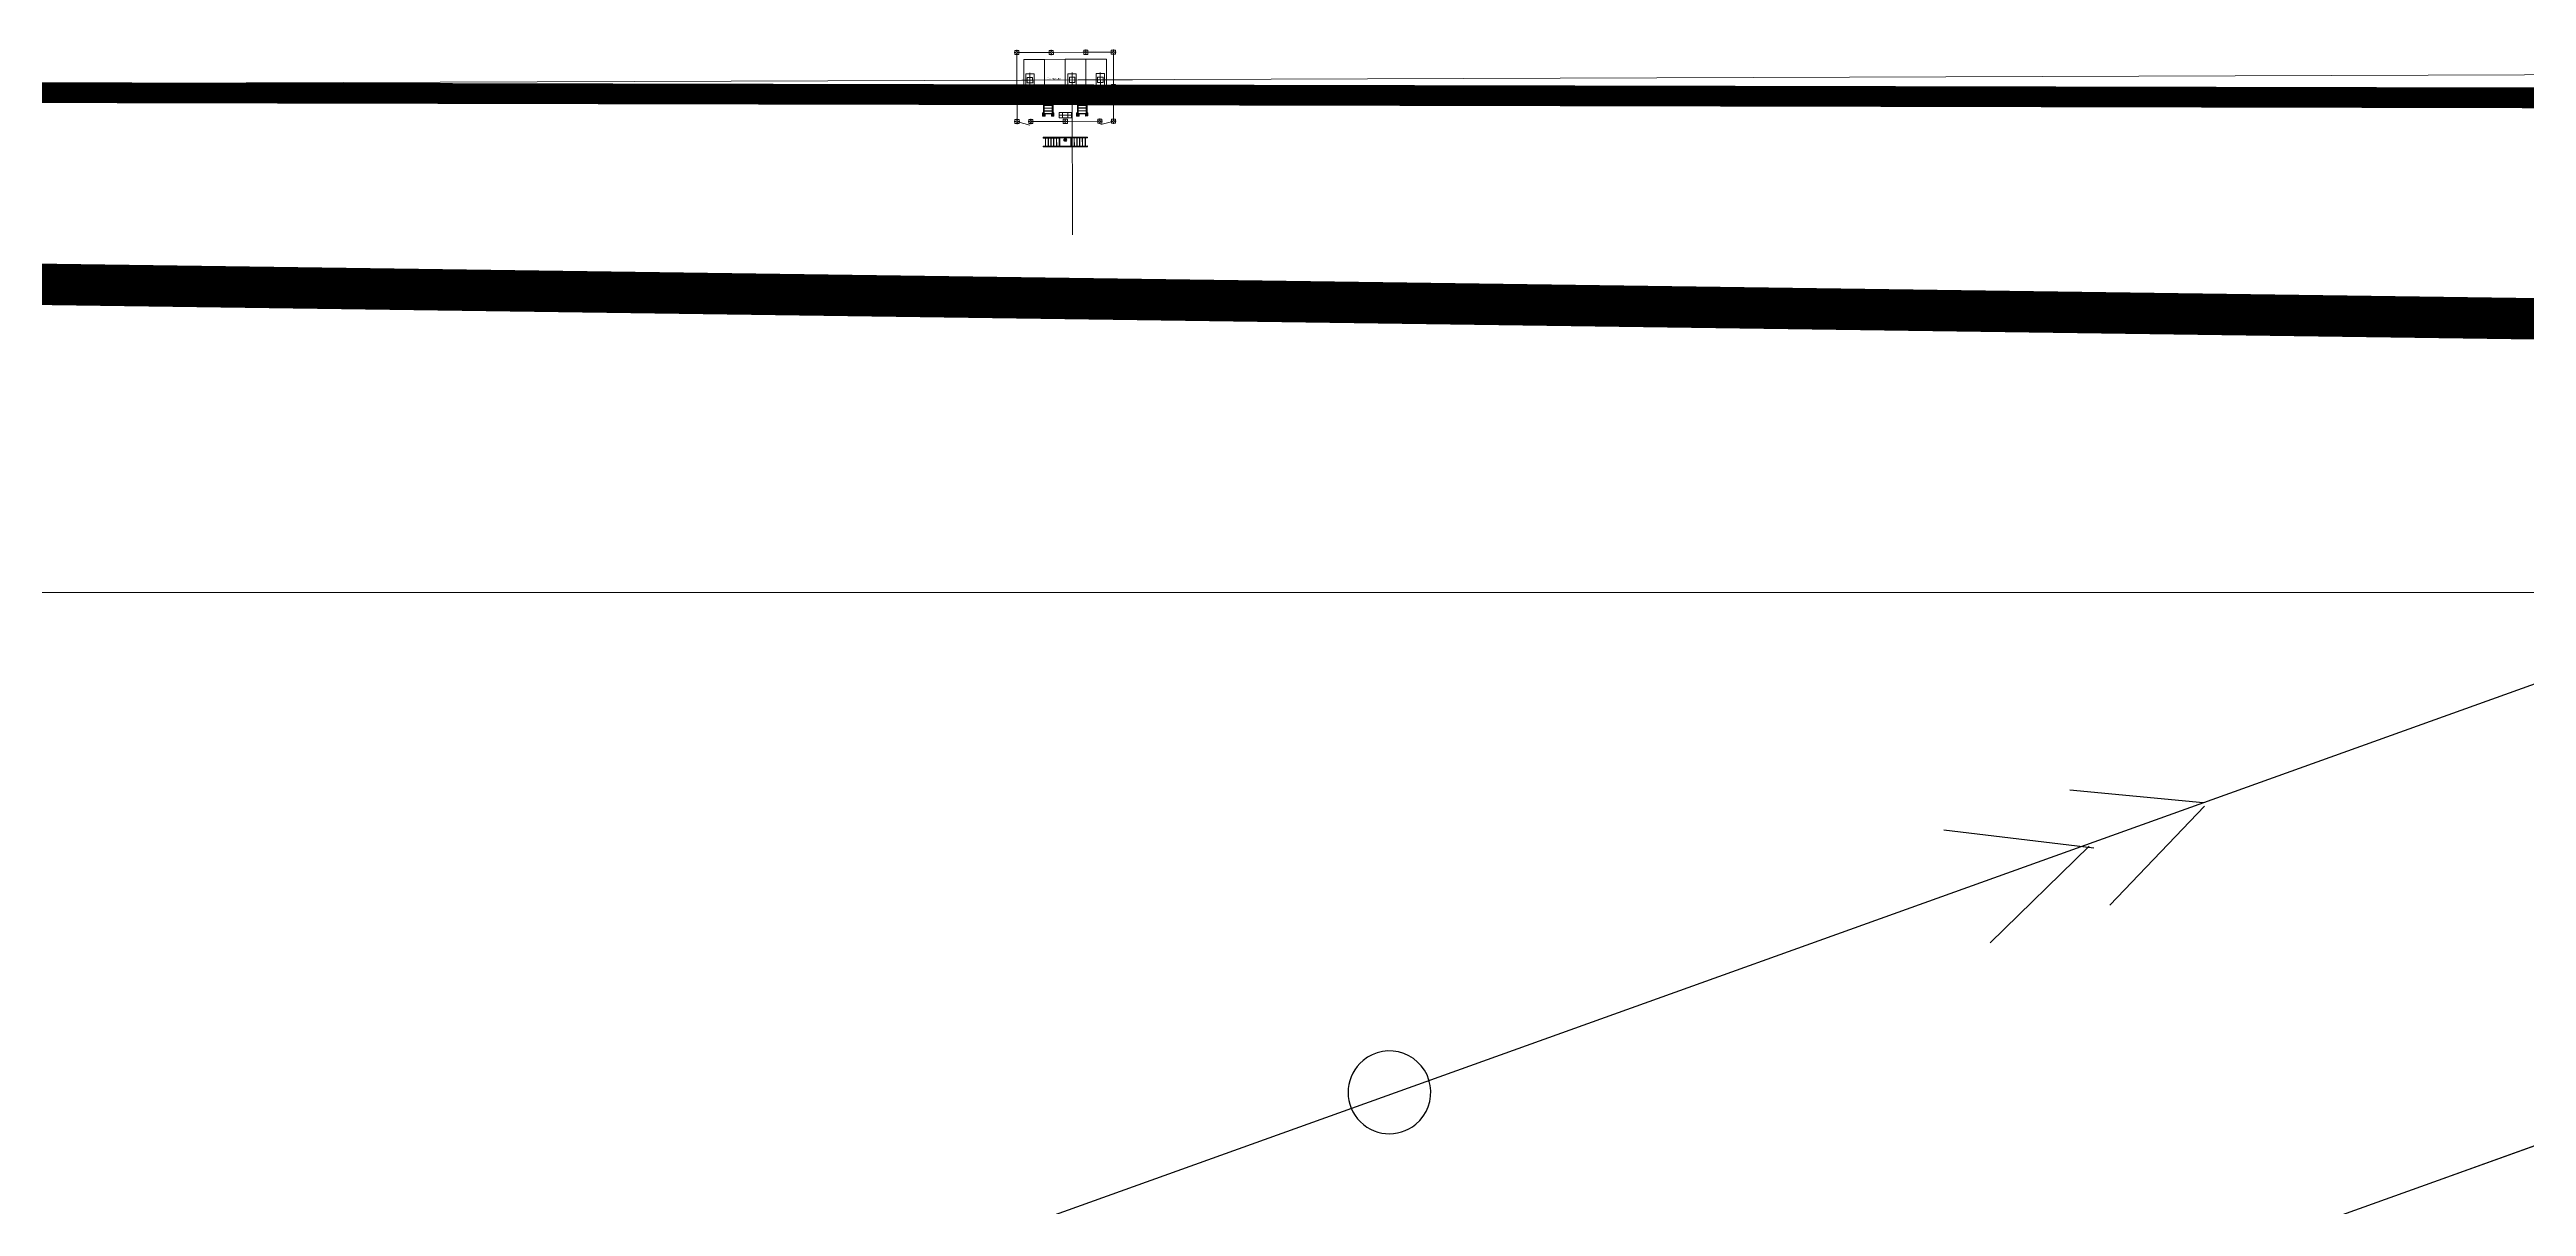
# Model space of a CAD drawing. Header units: millimetres. Extents: x 519 to 9564855, y -810 to 5021775.
# Drawn here: x 9531261 to 9531440.5, y 4995955.5 to 4996039.4 of the extents above; entities that cross this region are included whole.
import ezdxf

# ---------------------------------------------------------------- set-up
doc = ezdxf.new("R2010")
doc.units = ezdxf.units.MM
doc.header["$LTSCALE"] = 2
doc.header["$MEASUREMENT"] = 0
for name, pattern in [('CENTER', [50.8, 31.75, -6.35, 6.35, -6.35]), ('DASHED', [0.75, 0.5, -0.25]), ('HIDDEN2', [4.7625, 3.175, -1.5875])]:
    doc.linetypes.add(name, pattern=pattern)
for name, color, linetype, lineweight in [('BORDER', 3, 'Continuous', 40), ('CONCRETE-SECTION-NEW', 2, 'Continuous', 35), ('OBOZNACHENIE', 7, 'Continuous', 20), ('STEEL-NEW', 1, 'Continuous', 35), ('Электро', 1, 'Continuous', 30), ('Электроснаб', 1, 'Continuous', 18), ('Электроснабжене', 1, 'Continuous', 18)]:
    doc.layers.add(name, color=color, linetype=linetype, lineweight=lineweight)
for name, color, linetype in [('CL-CENTER-GRID', 7, 'CENTER'), ('FIBERGLASS', 212, 'Continuous'), ('GRID_PULKOVO', 7, 'Continuous'), ('HACH', 7, 'Continuous'), ('OilColl&Flowlines', 3, 'Continuous'), ('STPOIT', 30, 'Continuous'), ('Проектируемая линия', 1, 'Continuous')]:
    doc.layers.add(name, color=color, linetype=linetype)
doc.layers.add('HIDDEN', color=1, linetype='HIDDEN2', plot=False)
doc.styles.add('romans', font='romans.shx', dxfattribs={"width": 0.75, "height": 2.5})

msp = doc.modelspace()

# ---------------------------------------------------------------- hatches: boundary and pattern name
at = {"layer": 'HACH', "linetype": 'ByBlock', "lineweight": 0}
h = msp.add_hatch(dxfattribs=at)
h.set_pattern_fill('HEX', color=3, scale=0.0035, angle=-179.8015165, style=0)
h.set_pattern_definition([(0.19848, (9531329.549763, 4996055.45014), (6.6677e-05, -0.019247295), [0.0111125, -0.022225]), (240.19848, (9531329.549763, 4996055.45014), (-0.016701984, 0.009565904), [0.0111125, -0.022225]), (300.19848, (9531329.560876, 4996055.450178), (-0.016635308, -0.00968139), [0.0111125, -0.022225])])
edge = h.paths.add_edge_path()
edge.add_ellipse((9531333.55935, 4996036.13038), major_axis=(0.00045, -0.12866), ratio=0.822222315, start_angle=0, end_angle=360, ccw=False)
h = msp.add_hatch(dxfattribs=at)
h.set_pattern_fill('HEX', color=3, scale=0.0035, angle=-179.8015165, style=0)
h.set_pattern_definition([(180.19848, (9531339.594018, 4996055.484935), (6.6677e-05, -0.019247295), [0.0111125, -0.022225]), (300.19848, (9531339.594018, 4996055.484935), (0.016635308, 0.00968139), [0.0111125, -0.022225]), (240.19848, (9531339.582906, 4996055.484896), (0.016701984, -0.009565904), [0.0111125, -0.022225])])
edge = h.paths.add_edge_path()
edge.add_ellipse((9531335.71839, 4996036.13786), major_axis=(0.00045, -0.12866), ratio=0.822222315, start_angle=0, end_angle=360)
h = msp.add_hatch(dxfattribs=at)
h.set_pattern_fill('HEX', color=3, scale=0.0035, angle=90.1984835, style=0)
h.set_pattern_definition([(90.19848, (9531353.986683, 4996028.92515), (-0.019247295, -6.6677e-05), [0.0111125, -0.022225]), (210.19848, (9531353.986683, 4996028.92515), (0.00968139, -0.016635308), [0.0111125, -0.022225]), (150.19848, (9531353.986645, 4996028.936263), (-0.009565904, -0.016701984), [0.0111125, -0.022225])])
edge = h.paths.add_edge_path()
edge.add_ellipse((9531334.63961, 4996032.80078), major_axis=(-0.12866, -0.00045), ratio=0.822222315, start_angle=0, end_angle=360)

# ---------------------------------------------------------------- linework, layer by layer
at = {"color": 3, "linetype": 'ByBlock', "lineweight": 0}
for p, q in [((9531330.92845, 4996039.13299, -23.37358), (9531331.06927, 4996039.13348, -23.37358)), ((9531330.97793, 4996039.28316, -23.37358), (9531331.27793, 4996039.2842, -23.37358)), ((9531330.97793, 4996039.28316, -23.37358), (9531330.97897, 4996038.98316, -23.37358)), ((9531330.97897, 4996038.98316, -23.37358), (9531331.27897, 4996038.9842, -23.37358)), ((9531331.12825, 4996039.19287, -23.37358), (9531331.12778, 4996039.327, -23.37358)), ((9531331.1291, 4996038.94587, -23.37358), (9531331.12866, 4996039.07449, -23.37358)), ((9531331.18764, 4996039.13389, -23.37358), (9531331.32491, 4996039.13436, -23.37358)), ((9531331.27793, 4996039.2842, -23.37358), (9531331.27897, 4996038.9842, -23.37358)), ((9531333.42844, 4996039.14165, -23.37358), (9531333.56925, 4996039.14214, -23.37358)), ((9531333.47792, 4996039.29182, -23.37358), (9531333.77792, 4996039.29286, -23.37358)), ((9531333.47792, 4996039.29182, -23.37358), (9531333.47896, 4996038.99182, -23.37358)), ((9531333.47896, 4996038.99182, -23.37358), (9531333.77896, 4996038.99286, -23.37358)), ((9531333.62823, 4996039.20153, -23.37358), (9531333.62777, 4996039.33566, -23.37358)), ((9531333.62909, 4996038.95453, -23.37358), (9531333.62864, 4996039.08315, -23.37358)), ((9531333.68763, 4996039.14255, -23.37358), (9531333.8249, 4996039.14302, -23.37358)), ((9531333.77792, 4996039.29286, -23.37358), (9531333.77896, 4996038.99286, -23.37358)), ((9531335.92842, 4996039.15031, -23.37358), (9531336.06924, 4996039.1508, -23.37358)), ((9531335.9779, 4996039.30048, -23.37358), (9531336.2779, 4996039.30152, -23.37358)), ((9531335.9779, 4996039.30048, -23.37358), (9531335.97894, 4996039.00048, -23.37358)), ((9531335.97894, 4996039.00048, -23.37358), (9531336.27894, 4996039.00152, -23.37358)), ((9531336.12822, 4996039.21019, -23.37358), (9531336.12775, 4996039.34432, -23.37358)), ((9531336.12907, 4996038.96319, -23.37358), (9531336.12863, 4996039.09181, -23.37358)), ((9531336.18761, 4996039.15121, -23.37358), (9531336.32488, 4996039.15168, -23.37358)), ((9531336.2779, 4996039.30152, -23.37358), (9531336.27894, 4996039.00152, -23.37358)), ((9531337.92841, 4996039.15724, -23.37358), (9531338.06922, 4996039.15773, -23.37358)), ((9531337.97789, 4996039.30741, -23.37358), (9531338.27789, 4996039.30845, -23.37358)), ((9531337.97789, 4996039.30741, -23.37358), (9531337.97893, 4996039.00741, -23.37358)), ((9531337.97893, 4996039.00741, -23.37358), (9531338.27893, 4996039.00845, -23.37358)), ((9531338.12821, 4996039.21712, -23.37358), (9531338.12774, 4996039.35125, -23.37358)), ((9531338.12906, 4996038.97012, -23.37358), (9531338.12862, 4996039.09874, -23.37358)), ((9531338.1876, 4996039.15814, -23.37358), (9531338.32487, 4996039.15861, -23.37358)), ((9531338.27789, 4996039.30845, -23.37358), (9531338.27893, 4996039.00845, -23.37358)), ((9531332.08354, 4996037.66749, -23.37358), (9531332.08721, 4996036.60648, -23.37358)), ((9531335.13377, 4996037.67805, -23.37358), (9531335.13744, 4996036.61705, -23.37358)), ((9531337.18351, 4996037.68516, -23.37358), (9531337.18718, 4996036.62415, -23.37358)), ((9531330.93712, 4996036.633, -23.37358), (9531331.07793, 4996036.63349, -23.37358)), ((9531330.9866, 4996036.78318, -23.37358), (9531331.28659, 4996036.78422, -23.37358)), ((9531330.9866, 4996036.78318, -23.37358), (9531330.98763, 4996036.48318, -23.37358)), ((9531330.98763, 4996036.48318, -23.37358), (9531331.28763, 4996036.48422, -23.37358)), ((9531331.13691, 4996036.69288, -23.37358), (9531331.13644, 4996036.82702, -23.37358)), ((9531331.13776, 4996036.44588, -23.37358), (9531331.13732, 4996036.57451, -23.37358)), ((9531331.1963, 4996036.6339, -23.37358), (9531331.33357, 4996036.63438, -23.37358)), ((9531331.28659, 4996036.78422, -23.37358), (9531331.28763, 4996036.48422, -23.37358)), ((9531337.93707, 4996036.65725, -23.37358), (9531338.07788, 4996036.65774, -23.37358)), ((9531337.98655, 4996036.80743, -23.37358), (9531338.28655, 4996036.80846, -23.37358)), ((9531337.98655, 4996036.80743, -23.37358), (9531337.98759, 4996036.50743, -23.37358)), ((9531337.98759, 4996036.50743, -23.37358), (9531338.28759, 4996036.50847, -23.37358)), ((9531338.13687, 4996036.71713, -23.37358), (9531338.1364, 4996036.85127, -23.37358)), ((9531338.13772, 4996036.47013, -23.37358), (9531338.13728, 4996036.59876, -23.37358)), ((9531338.19626, 4996036.65815, -23.37358), (9531338.33353, 4996036.65863, -23.37358)), ((9531338.28655, 4996036.80846, -23.37358), (9531338.28759, 4996036.50847, -23.37358)), ((9531330.94578, 4996034.13302, -23.37358), (9531331.08659, 4996034.13351, -23.37358)), ((9531330.99526, 4996034.28319, -23.37358), (9531331.29525, 4996034.28423, -23.37358)), ((9531330.99526, 4996034.28319, -23.37358), (9531330.9963, 4996033.98319, -23.37358)), ((9531330.9963, 4996033.98319, -23.37358), (9531331.29629, 4996033.98423, -23.37358)), ((9531331.14557, 4996034.1929, -23.37358), (9531331.1451, 4996034.32703, -23.37358)), ((9531331.14643, 4996033.9459, -23.37358), (9531331.14598, 4996034.07452, -23.37358)), ((9531331.20496, 4996034.13392, -23.37358), (9531331.34223, 4996034.13439, -23.37358)), ((9531331.29525, 4996034.28423, -23.37358), (9531331.29629, 4996033.98423, -23.37358)), ((9531331.94577, 4996034.13648, -23.37358), (9531332.08658, 4996034.13697, -23.37358)), ((9531331.99525, 4996034.28665, -23.37358), (9531332.29525, 4996034.28769, -23.37358)), ((9531331.99525, 4996034.28665, -23.37358), (9531331.99629, 4996033.98666, -23.37358)), ((9531331.99629, 4996033.98666, -23.37358), (9531332.29629, 4996033.9877, -23.37358)), ((9531332.14556, 4996034.19636, -23.37358), (9531332.1451, 4996034.3305, -23.37358)), ((9531332.14642, 4996033.94936, -23.37358), (9531332.14597, 4996034.07799, -23.37358)), ((9531332.20496, 4996034.13738, -23.37358), (9531332.34223, 4996034.13786, -23.37358)), ((9531332.29525, 4996034.28769, -23.37358), (9531332.29629, 4996033.9877, -23.37358)), ((9531335.09419, 4996034.59739, -23.37358), (9531334.1942, 4996034.59427, -23.37358)), ((9531334.44575, 4996034.14514, -23.37358), (9531334.58657, 4996034.14563, -23.37358)), ((9531334.49523, 4996034.29532, -23.37358), (9531334.79523, 4996034.29635, -23.37358)), ((9531334.49523, 4996034.29532, -23.37358), (9531334.49627, 4996033.99532, -23.37358)), ((9531334.49627, 4996033.99532, -23.37358), (9531334.79627, 4996033.99636, -23.37358)), ((9531334.64555, 4996034.20502, -23.37358), (9531334.64508, 4996034.33916, -23.37358)), ((9531334.64583, 4996034.12511, -23.37358), (9531334.64575, 4996034.14584, -23.37358)), ((9531334.6464, 4996033.95802, -23.37358), (9531334.64596, 4996034.08665, -23.37358)), ((9531334.70494, 4996034.14604, -23.37358), (9531334.84221, 4996034.14652, -23.37358)), ((9531334.79523, 4996034.29635, -23.37358), (9531334.79627, 4996033.99636, -23.37358)), ((9531336.94574, 4996034.1538, -23.37358), (9531337.08655, 4996034.15429, -23.37358)), ((9531336.99522, 4996034.30398, -23.37358), (9531337.29522, 4996034.30502, -23.37358)), ((9531336.99522, 4996034.30398, -23.37358), (9531336.99626, 4996034.00398, -23.37358)), ((9531336.99626, 4996034.00398, -23.37358), (9531337.29626, 4996034.00502, -23.37358)), ((9531337.14553, 4996034.21368, -23.37358), (9531337.14507, 4996034.34782, -23.37358)), ((9531337.14639, 4996033.96668, -23.37358), (9531337.14594, 4996034.09531, -23.37358)), ((9531337.20493, 4996034.1547, -23.37358), (9531337.3422, 4996034.15518, -23.37358)), ((9531337.29522, 4996034.30502, -23.37358), (9531337.29626, 4996034.00502, -23.37358)), ((9531337.94573, 4996034.15727, -23.37358), (9531338.08654, 4996034.15776, -23.37358)), ((9531337.99521, 4996034.30744, -23.37358), (9531338.29521, 4996034.30848, -23.37358)), ((9531337.99521, 4996034.30744, -23.37358), (9531337.99625, 4996034.00744, -23.37358)), ((9531337.99625, 4996034.00744, -23.37358), (9531338.29625, 4996034.00848, -23.37358)), ((9531338.14553, 4996034.21715, -23.37358), (9531338.14506, 4996034.35128, -23.37358)), ((9531338.14638, 4996033.97015, -23.37358), (9531338.14594, 4996034.09877, -23.37358)), ((9531338.20492, 4996034.15817, -23.37358), (9531338.34219, 4996034.15864, -23.37358)), ((9531338.29521, 4996034.30848, -23.37358), (9531338.29625, 4996034.00848, -23.37358))]:
    msp.add_line(p, q, dxfattribs=at)
at = {"color": 3, "linetype": 'ByBlock', "lineweight": 0, "ltscale": 0.5, "elevation": -23.37358}
msp.add_lwpolyline([(9531335.1356, 4996037.14755), (9531335.13288, 4996037.64754), (9531335.13833, 4996036.64756)], dxfattribs=at)
at = {"layer": 'BORDER', "color": 3, "linetype": 'ByBlock', "lineweight": 0, "ltscale": 0.1}
for p, q in [((9531332.2797, 4996037.33266, -23.37358), (9531331.8897, 4996037.33131, -23.37358)), ((9531331.8897, 4996037.33131, -23.37358), (9531331.89105, 4996036.94131, -23.37358)), ((9531332.28105, 4996036.94266, -23.37358), (9531332.2797, 4996037.33266, -23.37358)), ((9531335.32993, 4996037.34323, -23.37358), (9531334.93993, 4996037.34187, -23.37358)), ((9531334.93993, 4996037.34187, -23.37358), (9531334.94128, 4996036.95188, -23.37358)), ((9531335.33128, 4996036.95323, -23.37358), (9531335.32993, 4996037.34323, -23.37358)), ((9531337.37967, 4996037.35033, -23.37358), (9531336.98967, 4996037.34897, -23.37358)), ((9531336.98967, 4996037.34897, -23.37358), (9531336.99102, 4996036.95898, -23.37358)), ((9531337.38102, 4996036.96033, -23.37358), (9531337.37967, 4996037.35033, -23.37358)), ((9531331.89105, 4996036.94131, -23.37358), (9531332.28105, 4996036.94266, -23.37358)), ((9531334.94128, 4996036.95188, -23.37358), (9531335.33128, 4996036.95323, -23.37358)), ((9531336.99102, 4996036.95898, -23.37358), (9531337.38102, 4996036.96033, -23.37358)), ((9531334.83852, 4996034.79151, -23.37358), (9531334.44852, 4996034.79016, -23.37358)), ((9531334.44852, 4996034.79016, -23.37358), (9531334.44987, 4996034.40016, -23.37358)), ((9531334.44987, 4996034.40016, -23.37358), (9531334.83987, 4996034.40151, -23.37358)), ((9531334.83987, 4996034.40151, -23.37358), (9531334.83852, 4996034.79151, -23.37358))]:
    msp.add_line(p, q, dxfattribs=at)
at = {"layer": 'BORDER', "color": 3, "linetype": 'ByBlock', "lineweight": 0, "ltscale": 0.1, "elevation": -23.37358}
msp.add_lwpolyline([(9531334.1935, 4996034.79427), (9531335.0935, 4996034.79739), (9531335.09488, 4996034.39739), (9531334.19489, 4996034.39428)], close=True, dxfattribs=at)
at = {"layer": 'CL-CENTER-GRID', "color": 3, "linetype": 'ByBlock', "lineweight": 0, "ltscale": 0.2}
msp.add_line((9531339.52162, 4996037.16274, -23.37358), (9531331.52209, 4996037.13503, -23.37358), dxfattribs=at)
at = {"layer": 'CONCRETE-SECTION-NEW', "color": 3, "linetype": 'ByBlock', "lineweight": 0}
for p, q in [((9531331.78382, 4996037.58594, -23.37358), (9531332.38382, 4996037.58802, -23.37358)), ((9531331.78382, 4996037.58594, -23.37358), (9531331.78694, 4996036.68595, -23.37358)), ((9531332.38382, 4996037.58802, -23.37358), (9531332.38693, 4996036.68803, -23.37358)), ((9531334.83405, 4996037.59651, -23.37358), (9531335.43404, 4996037.59859, -23.37358)), ((9531334.83405, 4996037.59651, -23.37358), (9531334.83717, 4996036.69651, -23.37358)), ((9531335.43404, 4996037.59859, -23.37358), (9531335.43716, 4996036.69859, -23.37358)), ((9531336.88379, 4996037.60361, -23.37358), (9531337.48378, 4996037.60569, -23.37358)), ((9531336.88379, 4996037.60361, -23.37358), (9531336.88691, 4996036.70362, -23.37358)), ((9531337.48378, 4996037.60569, -23.37358), (9531337.4869, 4996036.70569, -23.37358)), ((9531332.38693, 4996036.68803, -23.37358), (9531331.78694, 4996036.68595, -23.37358)), ((9531335.43716, 4996036.69859, -23.37358), (9531334.83717, 4996036.69651, -23.37358)), ((9531337.4869, 4996036.70569, -23.37358), (9531336.88691, 4996036.70362, -23.37358))]:
    msp.add_line(p, q, dxfattribs=at)
at = {"layer": 'FIBERGLASS', "linetype": 'DASHED', "lineweight": 0, "ltscale": 0.07, "const_width": 3}
msp.add_lwpolyline([(9531767.99583, 4996015.31982), (9531218.15632, 4996022.92138)], dxfattribs=at)
at = {"layer": 'GRID_PULKOVO', "lineweight": 0}
msp.add_line((9519000, 4996000), (9533000, 4996000), dxfattribs=at)
at = {"layer": 'HIDDEN', "color": 3, "linetype": 'ByBlock', "lineweight": 0, "ltscale": 0.5}
for p, q in [((9531333.09778, 4996036.58959, -23.37358), (9531333.10089, 4996035.68959, -23.37358)), ((9531333.09989, 4996035.68995, -23.37358), (9531333.10388, 4996034.5396, -23.37358)), ((9531333.10294, 4996036.54261, -23.37358), (9531333.70293, 4996036.54469, -23.37358)), ((9531333.10294, 4996036.54261, -23.37358), (9531333.70293, 4996036.54469, -23.37358)), ((9531333.10573, 4996035.73555, -23.37358), (9531333.70573, 4996035.73762, -23.37358)), ((9531333.11652, 4996035.51, -23.37358), (9531333.69651, 4996035.51201, -23.37358)), ((9531333.70277, 4996036.59168, -23.37358), (9531333.70589, 4996035.69205, -23.37358)), ((9531333.71587, 4996034.54172, -23.37358), (9531333.71189, 4996035.69207, -23.37358)), ((9531335.57287, 4996034.54815, -23.37358), (9531335.56888, 4996035.6985, -23.37358)), ((9531335.57177, 4996036.59816, -23.37358), (9531335.57488, 4996035.69852, -23.37358)), ((9531336.17193, 4996036.55324, -23.37358), (9531335.57193, 4996036.55116, -23.37358)), ((9531336.17193, 4996036.55324, -23.37358), (9531335.57193, 4996036.55116, -23.37358)), ((9531336.17472, 4996035.74618, -23.37358), (9531335.57473, 4996035.7441, -23.37358)), ((9531336.1655, 4996035.52056, -23.37358), (9531335.58551, 4996035.51856, -23.37358)), ((9531336.17676, 4996036.60026, -23.37358), (9531336.17988, 4996035.70026, -23.37358)), ((9531336.18088, 4996035.70062, -23.37358), (9531336.18486, 4996034.55027, -23.37358)), ((9531333.11721, 4996035.31, -23.37358), (9531333.69721, 4996035.31201, -23.37358)), ((9531333.1179, 4996035.11, -23.37358), (9531333.6979, 4996035.11201, -23.37358)), ((9531333.11859, 4996034.91001, -23.37358), (9531333.69859, 4996034.91202, -23.37358)), ((9531333.11929, 4996034.71001, -23.37358), (9531333.69928, 4996034.71202, -23.37358)), ((9531336.1662, 4996035.32057, -23.37358), (9531335.5862, 4996035.31856, -23.37358)), ((9531336.16689, 4996035.12057, -23.37358), (9531335.58689, 4996035.11856, -23.37358)), ((9531336.16758, 4996034.92057, -23.37358), (9531335.58759, 4996034.91856, -23.37358)), ((9531336.16827, 4996034.72057, -23.37358), (9531335.58828, 4996034.71856, -23.37358)), ((9531333.0499, 4996032.9463, -23.37358), (9531334.20025, 4996032.95029, -23.37358)), ((9531334.20237, 4996032.33829, -23.37358), (9531333.05202, 4996032.3343, -23.37358)), ((9531333.22232, 4996032.35089, -23.37358), (9531333.22031, 4996032.93089, -23.37358)), ((9531333.42232, 4996032.35159, -23.37358), (9531333.42031, 4996032.93158, -23.37358)), ((9531333.62232, 4996032.35228, -23.37358), (9531333.62031, 4996032.93228, -23.37358)), ((9531333.82231, 4996032.35297, -23.37358), (9531333.82031, 4996032.93297, -23.37358)), ((9531334.02231, 4996032.35367, -23.37358), (9531334.0203, 4996032.93366, -23.37358)), ((9531335.09991, 4996032.9474, -23.37358), (9531334.20027, 4996032.94429, -23.37358)), ((9531335.102, 4996032.34241, -23.37358), (9531334.20201, 4996032.33929, -23.37358)), ((9531334.24793, 4996032.34445, -23.37358), (9531334.24585, 4996032.94444, -23.37358)), ((9531335.05499, 4996032.34724, -23.37358), (9531335.05291, 4996032.94724, -23.37358)), ((9531335.05499, 4996032.34724, -23.37358), (9531335.05291, 4996032.94724, -23.37358)), ((9531336.25024, 4996032.95739, -23.37358), (9531335.09989, 4996032.9534, -23.37358)), ((9531335.10201, 4996032.34141, -23.37358), (9531336.25236, 4996032.34539, -23.37358)), ((9531335.28195, 4996032.35803, -23.37358), (9531335.27994, 4996032.93803, -23.37358)), ((9531335.48195, 4996032.35872, -23.37358), (9531335.47994, 4996032.93872, -23.37358)), ((9531335.68195, 4996032.35941, -23.37358), (9531335.67994, 4996032.93941, -23.37358)), ((9531335.88195, 4996032.36011, -23.37358), (9531335.87994, 4996032.9401, -23.37358)), ((9531336.08195, 4996032.3608, -23.37358), (9531336.07994, 4996032.9408, -23.37358))]:
    msp.add_line(p, q, dxfattribs=at)
at = {"layer": 'HIDDEN', "color": 3, "linetype": 'ByBlock', "lineweight": 0, "ltscale": 0.5, "elevation": -23.37358}
for points in [[(9531333.05354, 4996036.54961), (9531333.10229, 4996036.54978), (9531333.1023, 4996036.54766, -0.391020552), (9531333.09851, 4996036.54354), (9531333.06438, 4996036.53876, 0.359136708), (9531333.05922, 4996036.53313), (9531333.05952, 4996036.44613, 0.391020552), (9531333.06472, 4996036.44054), (9531333.09889, 4996036.436, -0.359136708), (9531333.1027, 4996036.4319), (9531333.1027, 4996036.42978), (9531333.05395, 4996036.42961)], [(9531333.05638, 4996035.72962), (9531333.10513, 4996035.72979), (9531333.10512, 4996035.7319, 0.391020552), (9531333.10131, 4996035.736), (9531333.06714, 4996035.74055, -0.359136708), (9531333.06195, 4996035.74614), (9531333.06165, 4996035.83314, -0.391020552), (9531333.0668, 4996035.83876), (9531333.10094, 4996035.84354, 0.359136708), (9531333.10472, 4996035.84767), (9531333.10471, 4996035.84979), (9531333.05596, 4996035.84962)], [(9531333.75228, 4996036.55203), (9531333.70353, 4996036.55186), (9531333.70354, 4996036.54975, 0.391020552), (9531333.70735, 4996036.54565), (9531333.74152, 4996036.5411, -0.359136708), (9531333.74672, 4996036.53551), (9531333.74702, 4996036.44851, -0.391020552), (9531333.74186, 4996036.44289), (9531333.70773, 4996036.43811, 0.359136708), (9531333.70394, 4996036.43398), (9531333.70395, 4996036.43187), (9531333.7527, 4996036.43203)], [(9531333.75513, 4996035.73204), (9531333.70638, 4996035.73187), (9531333.70637, 4996035.73399, -0.391020552), (9531333.71015, 4996035.73811), (9531333.74429, 4996035.74289, 0.359136708), (9531333.74944, 4996035.74852), (9531333.74914, 4996035.83552, 0.391020552), (9531333.74395, 4996035.84111), (9531333.70978, 4996035.84565, -0.359136708), (9531333.70597, 4996035.84975), (9531333.70596, 4996035.85187), (9531333.75471, 4996035.85204)], [(9531335.52253, 4996036.55817), (9531335.57128, 4996036.55833), (9531335.57129, 4996036.55622, -0.391020552), (9531335.56751, 4996036.55209), (9531335.53337, 4996036.54731, 0.359136708), (9531335.52821, 4996036.54169), (9531335.52851, 4996036.45469, 0.391020552), (9531335.53371, 4996036.4491), (9531335.56788, 4996036.44455, -0.359136708), (9531335.57169, 4996036.44045), (9531335.5717, 4996036.43834), (9531335.52295, 4996036.43817)], [(9531335.52537, 4996035.73817), (9531335.57412, 4996035.73834), (9531335.57411, 4996035.74046, 0.391020552), (9531335.5703, 4996035.74456), (9531335.53613, 4996035.7491, -0.359136708), (9531335.53094, 4996035.75469), (9531335.53064, 4996035.84169, -0.391020552), (9531335.53579, 4996035.84731), (9531335.56993, 4996035.8521, 0.359136708), (9531335.57371, 4996035.85622), (9531335.5737, 4996035.85834), (9531335.52496, 4996035.85817)], [(9531336.22128, 4996036.56059), (9531336.17253, 4996036.56042), (9531336.17253, 4996036.5583, 0.391020552), (9531336.17634, 4996036.5542), (9531336.21051, 4996036.54966, -0.359136708), (9531336.21571, 4996036.54407), (9531336.21601, 4996036.45707, -0.391020552), (9531336.21085, 4996036.45144), (9531336.17672, 4996036.44666, 0.359136708), (9531336.17293, 4996036.44254), (9531336.17294, 4996036.44042), (9531336.22169, 4996036.44059)], [(9531336.22412, 4996035.74059), (9531336.17537, 4996035.74042), (9531336.17536, 4996035.74254, -0.391020552), (9531336.17914, 4996035.74666), (9531336.21328, 4996035.75145, 0.359136708), (9531336.21843, 4996035.75707), (9531336.21813, 4996035.84407, 0.391020552), (9531336.21294, 4996035.84966), (9531336.17877, 4996035.85421, -0.359136708), (9531336.17496, 4996035.85831), (9531336.17495, 4996035.86042), (9531336.2237, 4996035.86059)], [(9531334.23992, 4996032.9938), (9531334.24009, 4996032.94505), (9531334.24221, 4996032.94506, 0.391020552), (9531334.2463, 4996032.94887), (9531334.25085, 4996032.98303, -0.359136708), (9531334.25644, 4996032.98823), (9531334.34344, 4996032.98853, -0.391020552), (9531334.34906, 4996032.98337), (9531334.35385, 4996032.94924, 0.359136708), (9531334.35797, 4996032.94546), (9531334.36009, 4996032.94546), (9531334.35992, 4996032.99421)], [(9531334.24234, 4996032.29505), (9531334.24217, 4996032.3438), (9531334.24429, 4996032.34381, -0.391020552), (9531334.24841, 4996032.34003), (9531334.2532, 4996032.30589, 0.359136708), (9531334.25882, 4996032.30073), (9531334.34582, 4996032.30104, 0.391020552), (9531334.35141, 4996032.30623), (9531334.35595, 4996032.3404, -0.359136708), (9531334.36005, 4996032.34421), (9531334.36217, 4996032.34422), (9531334.36234, 4996032.29547)], [(9531335.05991, 4996032.99664), (9531335.06008, 4996032.94789), (9531335.05797, 4996032.94788, -0.391020552), (9531335.05384, 4996032.95166), (9531335.04906, 4996032.9858, 0.359136708), (9531335.04343, 4996032.99096), (9531334.95643, 4996032.99066, 0.391020552), (9531334.95085, 4996032.98546), (9531334.9463, 4996032.95129, -0.359136708), (9531334.9422, 4996032.94748), (9531334.94008, 4996032.94747), (9531334.93992, 4996032.99622)], [(9531335.06233, 4996032.29789), (9531335.06217, 4996032.34664), (9531335.06005, 4996032.34664, 0.391020552), (9531335.05595, 4996032.34283), (9531335.0514, 4996032.30866, -0.359136708), (9531335.04582, 4996032.30346), (9531334.95882, 4996032.30316, -0.391020552), (9531334.95319, 4996032.30832), (9531334.94841, 4996032.34245, 0.359136708), (9531334.94428, 4996032.34623), (9531334.94217, 4996032.34623), (9531334.94234, 4996032.29748)]]:
    msp.add_lwpolyline(points, format="xyb", close=True, dxfattribs=at)
at = {"layer": 'OilColl&Flowlines', "lineweight": 0, "ltscale": 0.2, "const_width": 1.5}
msp.add_lwpolyline([(9531141.53729, 4996036.4737), (9531528.15, 4996035.67)], dxfattribs=at)
at = {"layer": 'STEEL-NEW', "color": 3, "linetype": 'ByBlock', "lineweight": 0}
for p, q in [((9531333.05278, 4996036.58943, -23.37358), (9531333.75277, 4996036.59186, -23.37358)), ((9531333.05278, 4996036.58943, -23.37358), (9531333.05901, 4996034.78944, -23.37358)), ((9531333.05589, 4996035.68979, -23.37358), (9531333.75589, 4996035.69222, -23.37358)), ((9531333.05589, 4996035.68979, -23.37358), (9531333.75589, 4996035.69222, -23.37358)), ((9531333.05589, 4996035.68979, -23.37358), (9531333.05988, 4996034.53945, -23.37358)), ((9531333.10278, 4996036.58961, -23.37358), (9531333.10589, 4996035.68997, -23.37358)), ((9531333.10296, 4996036.53761, -23.37358), (9531333.70295, 4996036.53969, -23.37358)), ((9531333.10572, 4996035.73997, -23.37358), (9531333.70572, 4996035.74205, -23.37358)), ((9531333.11589, 4996035.69, -23.37358), (9531333.11988, 4996034.53965, -23.37358)), ((9531333.11658, 4996035.49, -23.37358), (9531333.69658, 4996035.49201, -23.37358)), ((9531333.69987, 4996034.54166, -23.37358), (9531333.69589, 4996035.69201, -23.37358)), ((9531333.70777, 4996036.5917, -23.37358), (9531333.71089, 4996035.69171, -23.37358)), ((9531333.75277, 4996036.59186, -23.37358), (9531333.75901, 4996034.79187, -23.37358)), ((9531333.75987, 4996034.54187, -23.37358), (9531333.75589, 4996035.69222, -23.37358)), ((9531336.22176, 4996036.60041, -23.37358), (9531335.52177, 4996036.59799, -23.37358)), ((9531335.52177, 4996036.59799, -23.37358), (9531335.528, 4996034.798, -23.37358)), ((9531336.22488, 4996035.70077, -23.37358), (9531335.52488, 4996035.69835, -23.37358)), ((9531336.22488, 4996035.70077, -23.37358), (9531335.52488, 4996035.69835, -23.37358)), ((9531335.52887, 4996034.548, -23.37358), (9531335.52488, 4996035.69835, -23.37358)), ((9531335.56677, 4996036.59814, -23.37358), (9531335.56988, 4996035.69815, -23.37358)), ((9531336.17194, 4996036.54824, -23.37358), (9531335.57195, 4996036.54616, -23.37358)), ((9531336.17471, 4996035.7506, -23.37358), (9531335.57471, 4996035.74852, -23.37358)), ((9531335.58887, 4996034.54821, -23.37358), (9531335.58488, 4996035.69855, -23.37358)), ((9531336.16557, 4996035.50056, -23.37358), (9531335.58558, 4996035.49856, -23.37358)), ((9531336.16488, 4996035.70056, -23.37358), (9531336.16886, 4996034.55022, -23.37358)), ((9531336.17176, 4996036.60024, -23.37358), (9531336.17488, 4996035.7006, -23.37358)), ((9531336.22176, 4996036.60041, -23.37358), (9531336.228, 4996034.80042, -23.37358)), ((9531336.22488, 4996035.70077, -23.37358), (9531336.22886, 4996034.55042, -23.37358)), ((9531333.05988, 4996034.53945, -23.37358), (9531333.11988, 4996034.53965, -23.37358)), ((9531333.11728, 4996035.29, -23.37358), (9531333.69727, 4996035.29201, -23.37358)), ((9531333.11797, 4996035.09001, -23.37358), (9531333.69797, 4996035.09201, -23.37358)), ((9531333.11866, 4996034.89001, -23.37358), (9531333.69866, 4996034.89202, -23.37358)), ((9531333.11936, 4996034.69001, -23.37358), (9531333.69935, 4996034.69202, -23.37358)), ((9531333.69987, 4996034.54166, -23.37358), (9531333.75987, 4996034.54187, -23.37358)), ((9531335.58887, 4996034.54821, -23.37358), (9531335.52887, 4996034.548, -23.37358)), ((9531336.16627, 4996035.30057, -23.37358), (9531335.58627, 4996035.29856, -23.37358)), ((9531336.16696, 4996035.10057, -23.37358), (9531335.58696, 4996035.09856, -23.37358)), ((9531336.16765, 4996034.90057, -23.37358), (9531335.58765, 4996034.89856, -23.37358)), ((9531336.16834, 4996034.70057, -23.37358), (9531335.58835, 4996034.69856, -23.37358)), ((9531336.22886, 4996034.55042, -23.37358), (9531336.16886, 4996034.55022, -23.37358)), ((9531333.04975, 4996032.9903, -23.37358), (9531334.20009, 4996032.99429, -23.37358)), ((9531333.04995, 4996032.9303, -23.37358), (9531333.04975, 4996032.9903, -23.37358)), ((9531333.04995, 4996032.9303, -23.37358), (9531334.2003, 4996032.93429, -23.37358)), ((9531334.20231, 4996032.35429, -23.37358), (9531333.05196, 4996032.3503, -23.37358)), ((9531333.05217, 4996032.2903, -23.37358), (9531333.05196, 4996032.3503, -23.37358)), ((9531334.20252, 4996032.29429, -23.37358), (9531333.05217, 4996032.2903, -23.37358)), ((9531333.20232, 4996032.35082, -23.37358), (9531333.20031, 4996032.93082, -23.37358)), ((9531335.09973, 4996032.9974, -23.37358), (9531333.29975, 4996032.99117, -23.37358)), ((9531335.10216, 4996032.29741, -23.37358), (9531333.30217, 4996032.29117, -23.37358)), ((9531333.40232, 4996032.35152, -23.37358), (9531333.40031, 4996032.93151, -23.37358)), ((9531333.60232, 4996032.35221, -23.37358), (9531333.60031, 4996032.93221, -23.37358)), ((9531333.80231, 4996032.3529, -23.37358), (9531333.80031, 4996032.9329, -23.37358)), ((9531334.00231, 4996032.3536, -23.37358), (9531334.0003, 4996032.93359, -23.37358)), ((9531335.09989, 4996032.9524, -23.37358), (9531334.1999, 4996032.94928, -23.37358)), ((9531334.20009, 4996032.99429, -23.37358), (9531336.00008, 4996033.00052, -23.37358)), ((9531334.20252, 4996032.29429, -23.37358), (9531334.20009, 4996032.99429, -23.37358)), ((9531334.20252, 4996032.29429, -23.37358), (9531334.20009, 4996032.99429, -23.37358)), ((9531335.10199, 4996032.34741, -23.37358), (9531334.20235, 4996032.34429, -23.37358)), ((9531334.20252, 4996032.29429, -23.37358), (9531336.00251, 4996032.30052, -23.37358)), ((9531334.25235, 4996032.34446, -23.37358), (9531334.25027, 4996032.94446, -23.37358)), ((9531335.04999, 4996032.34723, -23.37358), (9531335.04791, 4996032.94722, -23.37358)), ((9531336.25008, 4996033.00139, -23.37358), (9531335.09973, 4996032.9974, -23.37358)), ((9531335.10216, 4996032.29741, -23.37358), (9531335.09973, 4996032.9974, -23.37358)), ((9531336.25029, 4996032.94139, -23.37358), (9531335.09994, 4996032.9374, -23.37358)), ((9531335.10195, 4996032.35741, -23.37358), (9531336.2523, 4996032.36139, -23.37358)), ((9531335.10216, 4996032.29741, -23.37358), (9531336.25251, 4996032.30139, -23.37358)), ((9531335.30195, 4996032.3581, -23.37358), (9531335.29994, 4996032.93809, -23.37358)), ((9531335.50195, 4996032.35879, -23.37358), (9531335.49994, 4996032.93879, -23.37358)), ((9531335.70195, 4996032.35948, -23.37358), (9531335.69994, 4996032.93948, -23.37358)), ((9531335.90195, 4996032.36018, -23.37358), (9531335.89994, 4996032.94017, -23.37358)), ((9531336.10195, 4996032.36087, -23.37358), (9531336.09994, 4996032.94087, -23.37358)), ((9531336.25029, 4996032.94139, -23.37358), (9531336.25008, 4996033.00139, -23.37358)), ((9531336.25251, 4996032.30139, -23.37358), (9531336.2523, 4996032.36139, -23.37358))]:
    msp.add_line(p, q, dxfattribs=at)
at = {"layer": 'STEEL-NEW', "color": 3, "linetype": 'ByBlock', "lineweight": 0, "elevation": -23.37358}
for points in [[(9531333.1734, 4996036.58985), (9531333.17335, 4996036.60503), (9531332.99335, 4996036.6044), (9531332.99415, 4996036.37441), (9531333.05352, 4996036.37461)], [(9531333.05515, 4996035.90461), (9531332.99515, 4996035.90441), (9531332.99595, 4996035.67441), (9531333.05595, 4996035.67462)], [(9531333.75352, 4996036.37704), (9531333.81414, 4996036.37725), (9531333.81334, 4996036.60725), (9531333.63335, 4996036.60662), (9531333.6334, 4996036.59144)], [(9531333.75594, 4996035.67704), (9531333.81594, 4996035.67725), (9531333.81514, 4996035.90725), (9531333.75514, 4996035.90704)], [(9531335.52251, 4996036.38317), (9531335.46189, 4996036.38296), (9531335.46109, 4996036.61295), (9531335.64109, 4996036.61358), (9531335.64114, 4996036.5984)], [(9531335.52494, 4996035.68317), (9531335.46494, 4996035.68296), (9531335.46414, 4996035.91296), (9531335.52414, 4996035.91317)], [(9531336.10114, 4996036.59999), (9531336.10109, 4996036.61517), (9531336.28108, 4996036.61579), (9531336.28188, 4996036.3858), (9531336.22251, 4996036.38559)], [(9531336.22414, 4996035.91559), (9531336.28413, 4996035.9158), (9531336.28493, 4996035.6858), (9531336.22493, 4996035.68559)], [(9531333.17998, 4996034.69022), (9531333.18055, 4996034.52469), (9531333.00056, 4996034.52406), (9531332.99976, 4996034.75406), (9531333.05913, 4996034.75427)], [(9531333.63873, 4996034.69181), (9531333.6393, 4996034.52628), (9531333.8193, 4996034.5269), (9531333.8185, 4996034.7569), (9531333.75913, 4996034.75669)], [(9531335.64897, 4996034.69877), (9531335.64955, 4996034.53324), (9531335.46955, 4996034.53262), (9531335.46875, 4996034.76261), (9531335.52812, 4996034.76282)], [(9531336.10772, 4996034.70036), (9531336.10829, 4996034.53483), (9531336.28829, 4996034.53545), (9531336.28749, 4996034.76545), (9531336.22812, 4996034.76524)]]:
    msp.add_lwpolyline(points, dxfattribs=at)
at = {"layer": 'STPOIT', "color": 3, "linetype": 'ByBlock', "lineweight": 0}
for p, q in [((9531331.12866, 4996039.07449, -23.37358), (9531331.13691, 4996036.69288, -23.37358)), ((9531331.18764, 4996039.13389, -23.37358), (9531333.56925, 4996039.14214, -23.37358)), ((9531333.68763, 4996039.14255, -23.37358), (9531336.06924, 4996039.1508, -23.37358)), ((9531336.18761, 4996039.15121, -23.37358), (9531338.06922, 4996039.15773, -23.37358)), ((9531338.12862, 4996039.09874, -23.37358), (9531338.13687, 4996036.71713, -23.37358)), ((9531331.13732, 4996036.57451, -23.37358), (9531331.14557, 4996034.1929, -23.37358)), ((9531338.13728, 4996036.59876, -23.37358), (9531338.14553, 4996034.21715, -23.37358)), ((9531332.07423, 4996033.8606, -23.37358), (9531331.20256, 4996034.11701, -23.37358)), ((9531332.20496, 4996034.13738, -23.37358), (9531334.58657, 4996034.14563, -23.37358)), ((9531334.70494, 4996034.14604, -23.37358), (9531337.08655, 4996034.15429, -23.37358)), ((9531337.22545, 4996033.91142, -23.37358), (9531338.08856, 4996034.14264, -23.37358))]:
    msp.add_line(p, q, dxfattribs=at)
at = {"layer": 'STPOIT', "color": 3, "linetype": 'ByBlock', "lineweight": 0, "elevation": -23.37358}
for points in [[(9531331.63538, 4996037.13543), (9531331.63018, 4996038.63542), (9531333.13017, 4996038.64061), (9531333.13728, 4996036.58973)], [(9531331.78482, 4996037.29844), (9531331.78382, 4996037.58594), (9531332.38382, 4996037.58802), (9531332.38481, 4996037.30052)], [(9531333.13435, 4996037.4352), (9531333.13017, 4996038.64061), (9531334.63016, 4996038.64581), (9531334.64056, 4996035.64583)], [(9531334.6348, 4996037.30832), (9531334.63016, 4996038.64581), (9531336.13016, 4996038.65101), (9531336.13433, 4996037.44559)], [(9531334.83504, 4996037.30901), (9531334.83405, 4996037.59651), (9531335.43404, 4996037.59859), (9531335.43504, 4996037.31109)], [(9531336.13433, 4996037.44559), (9531336.13016, 4996038.65101), (9531337.63015, 4996038.6562), (9531337.63478, 4996037.31871)], [(9531336.13726, 4996036.60012), (9531336.13433, 4996037.44559)], [(9531337.63478, 4996037.31871), (9531337.64054, 4996035.65622), (9531336.22505, 4996035.65132)], [(9531336.88478, 4996037.31611), (9531336.88379, 4996037.60361), (9531337.48378, 4996037.60569), (9531337.48478, 4996037.31819)], [(9531331.64058, 4996035.63543), (9531331.63538, 4996037.13543)], [(9531332.95606, 4996035.63999), (9531331.64058, 4996035.63543), (9531331.64058, 4996035.63543)], [(9531332.37693, 4996036.68799), (9531331.78694, 4996036.68595), (9531331.78594, 4996036.97345)], [(9531333.05606, 4996035.64034), (9531332.95606, 4996035.63999)], [(9531335.52505, 4996035.64889), (9531333.75606, 4996035.64276)], [(9531335.43617, 4996036.98609), (9531335.43716, 4996036.69859), (9531334.83717, 4996036.69651), (9531334.83617, 4996036.98401)], [(9531336.13637, 4996036.85644), (9531336.13726, 4996036.60012)], [(9531337.48591, 4996036.99319), (9531337.4869, 4996036.70569), (9531336.89534, 4996036.70364)]]:
    msp.add_lwpolyline(points, dxfattribs=at)
at = {"layer": 'STPOIT', "color": 3, "linetype": 'ByBlock', "lineweight": 0}
for centre in [(9531331.12845, 4996039.13368, -23.37358), (9531333.62844, 4996039.14234, -23.37358), (9531336.12842, 4996039.151, -23.37358), (9531338.12841, 4996039.15793, -23.37358), (9531331.13711, 4996036.6337, -23.37358), (9531338.13707, 4996036.65795, -23.37358), (9531331.14577, 4996034.13371, -23.37358), (9531332.14577, 4996034.13718, -23.37358), (9531334.64575, 4996034.14584, -23.37358), (9531337.14574, 4996034.1545, -23.37358), (9531338.14573, 4996034.15796, -23.37358)]:
    msp.add_circle(centre, 0.05919, dxfattribs=at)
at = {"layer": 'Проектируемая линия', "color": 3, "linetype": 'ByBlock', "lineweight": 0, "ltscale": 0.5}
for points in [[(9531761.87328, 4996038.63287), (9531335.57222, 4996037.14907)], [(9531331.50359, 4996037.12795), (9531169.87687, 4996036.57234)], [(9531332.23643, 4996037.13746), (9531331.50359, 4996037.13491)], [(9531335.57222, 4996037.14907), (9531332.23643, 4996037.13746)], [(9531338.34434, 4996037.15872), (9531337.57221, 4996037.15603)]]:
    msp.add_lwpolyline(points, dxfattribs=at)
at = {"layer": 'Проектируемая линия', "color": 3, "linetype": 'ByBlock', "lineweight": 0, "ltscale": 0.5, "elevation": -23.37358}
for points in [[(9531335.1387, 4996036.25839), (9531335.1356, 4996037.14755)], [(9531335.17464, 4996025.93226), (9531335.1387, 4996036.25839)]]:
    msp.add_lwpolyline(points, dxfattribs=at)
at = {"layer": 'Электро'}
for p, q in [((9531486.31914, 4996009.5866), (9530642.71914, 4995706.9866)), ((9531417.12575, 4995984.75645), (9531407.45883, 4995985.68117)), ((9531417.20823, 4995984.51811), (9531410.34571, 4995977.33928)), ((9531409.182, 4995981.47359), (9531398.31367, 4995982.78319)), ((9531408.86103, 4995981.6294), (9531401.67753, 4995974.60637)), ((9530696.51914, 4995692.7866), (9531488.41914, 4995976.8866))]:
    msp.add_line(p, q, dxfattribs=at)
for start, end in [(129.6856327, 309.6856327), (309.6856327, 129.6856327)]:
    msp.add_arc((9531358.14083, 4995963.77838), 3, start, end, dxfattribs=at)
at = {"layer": 'Электроснаб', "color": 1, "linetype": 'ByBlock', "lineweight": 0}
for p, q in [((9531486.31914, 4996009.5866), (9530642.71914, 4995706.9866)), ((9531417.12575, 4995984.75645), (9531407.45883, 4995985.68117)), ((9531417.20823, 4995984.51811), (9531410.34571, 4995977.33928)), ((9531409.182, 4995981.47359), (9531398.31367, 4995982.78319)), ((9531408.86103, 4995981.6294), (9531401.67753, 4995974.60637)), ((9530696.51914, 4995692.7866), (9531488.41914, 4995976.8866))]:
    msp.add_line(p, q, dxfattribs=at)
for start, end in [(129.6856327, 309.6856327), (309.6856327, 129.6856327)]:
    msp.add_arc((9531358.14083, 4995963.77838), 3, start, end, dxfattribs=at)
at = {"layer": 'Электроснабжене', "color": 1, "linetype": 'ByBlock', "lineweight": 0}
for p, q in [((9531486.31914, 4996009.5866), (9530642.71914, 4995706.9866)), ((9531417.12575, 4995984.75645), (9531407.45883, 4995985.68117)), ((9531417.20823, 4995984.51811), (9531410.34571, 4995977.33928)), ((9531409.182, 4995981.47359), (9531398.31367, 4995982.78319)), ((9531408.86103, 4995981.6294), (9531401.67753, 4995974.60637)), ((9530696.51914, 4995692.7866), (9531488.41914, 4995976.8866))]:
    msp.add_line(p, q, dxfattribs=at)
for start, end in [(129.6856327, 309.6856327), (309.6856327, 129.6856327)]:
    msp.add_arc((9531358.14083, 4995963.77838), 3, start, end, dxfattribs=at)

# ---------------------------------------------------------------- texts
at = {"layer": 'OBOZNACHENIE', "color": 3, "linetype": 'ByBlock', "lineweight": 0, "ltscale": 5, "style": 'romans', "width": 0.8}
msp.add_text('Ось труб-да', height=0.125, rotation=0.1984835, dxfattribs=at).set_placement((9531333.35817, 4996037.19139, -23.37358))

doc.saveas('drawing.dxf')
